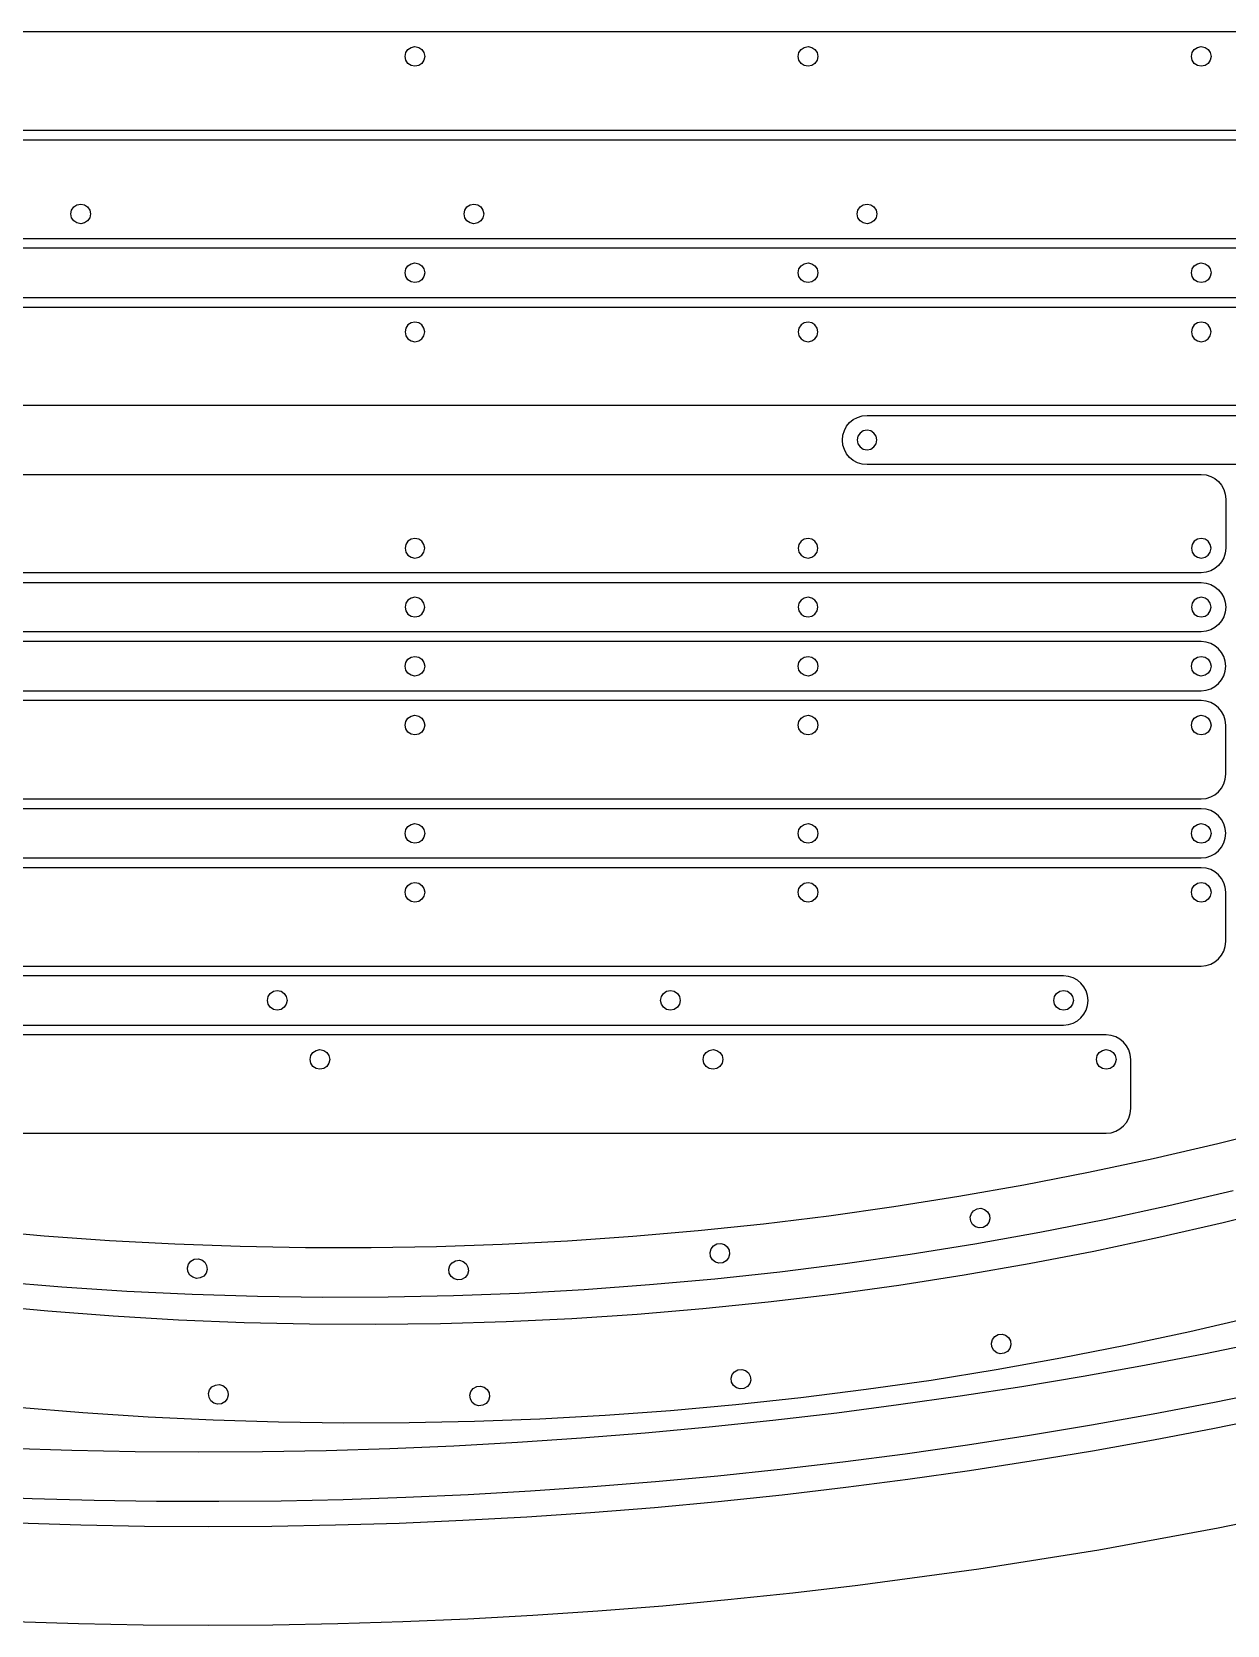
# Model space of a CAD drawing. Extents: x -146 to 800, y 150 to 800.
# Drawn here: x 101.1 to 344.3, y 167.9 to 492 of the extents above; entities that cross this region are included whole.
import ezdxf

# ---------------------------------------------------------------- set-up
doc = ezdxf.new("R2010")
doc.units = 0

msp = doc.modelspace()

# ---------------------------------------------------------------- linework, layer by layer
for p, q in [((579.056, 492.033), (-140.943, 492.033)), ((177.056, 487.033), (177.213266, 487.81125)), ((177.213266, 486.254328), (177.056, 487.033)), ((177.213266, 487.81125), (177.642125, 488.447)), ((177.642125, 485.618625), (177.213266, 486.254328)), ((177.642125, 488.447), (178.278172, 488.87575)), ((178.278172, 488.87575), (179.057, 489.033)), ((179.057, 489.033), (179.835109, 488.87575)), ((179.835109, 488.87575), (180.470625, 488.447)), ((180.470625, 488.447), (180.899328, 487.81125)), ((180.89975, 486.254328), (180.471, 485.618625)), ((180.899328, 487.81125), (181.057, 487.033)), ((181.057, 487.033), (180.89975, 486.254328)), ((257.056, 487.033), (257.21325, 487.81125)), ((257.21325, 486.254328), (257.056, 487.033)), ((257.21325, 487.81125), (257.642, 488.447)), ((257.642, 485.618625), (257.21325, 486.254328)), ((257.642, 488.447), (258.27775, 488.87575)), ((258.27775, 488.87575), (259.056, 489.033)), ((259.056, 489.033), (259.834672, 488.87575)), ((259.834672, 488.87575), (260.470375, 488.447)), ((260.470375, 488.447), (260.898891, 487.81125)), ((260.898891, 486.254328), (260.470375, 485.618625)), ((260.898891, 487.81125), (261.056, 487.033)), ((261.056, 487.033), (260.898891, 486.254328)), ((337.056, 487.033), (337.213266, 487.81125)), ((337.213266, 486.254328), (337.056, 487.033)), ((337.213266, 487.81125), (337.642125, 488.447)), ((337.642125, 485.618625), (337.213266, 486.254328)), ((337.642125, 488.447), (338.278172, 488.87575)), ((338.278172, 488.87575), (339.057, 489.033)), ((339.057, 489.033), (339.835094, 488.87575)), ((339.835094, 488.87575), (340.4705, 488.447)), ((340.4705, 488.447), (340.898906, 487.81125)), ((340.898906, 486.254328), (340.4705, 485.618625)), ((340.898906, 487.81125), (341.056, 487.033)), ((341.056, 487.033), (340.898906, 486.254328)), ((178.278172, 485.190109), (177.642125, 485.618625)), ((179.057, 485.033), (178.278172, 485.190109)), ((179.83525, 485.190109), (179.057, 485.033)), ((180.471, 485.618625), (179.83525, 485.190109)), ((258.27775, 485.190109), (257.642, 485.618625)), ((259.056, 485.033), (258.27775, 485.190109)), ((259.834672, 485.190109), (259.056, 485.033)), ((260.470375, 485.618625), (259.834672, 485.190109)), ((338.278172, 485.190109), (337.642125, 485.618625)), ((339.057, 485.033), (338.278172, 485.190109)), ((339.835094, 485.190109), (339.057, 485.033)), ((340.4705, 485.618625), (339.835094, 485.190109)), ((-140.943, 472.033), (579.056, 472.033)), ((591.055, 470), (-128.944, 470)), ((109.055, 455), (109.212109, 455.778672)), ((109.21225, 454.22175), (109.055, 455)), ((109.212109, 455.778672), (109.640625, 456.414375)), ((109.641, 453.586), (109.21225, 454.22175)), ((109.640625, 456.414375), (110.276328, 456.842891)), ((110.276328, 456.842891), (111.055, 457)), ((111.055, 457), (111.833813, 456.842891)), ((111.833813, 456.842891), (112.46975, 456.414375)), ((112.897891, 454.221328), (112.469375, 453.585625)), ((112.46975, 456.414375), (112.898313, 455.778672)), ((113.055, 455), (112.897891, 454.221328)), ((112.898313, 455.778672), (113.055, 455)), ((189.055, 455), (189.21225, 455.778672)), ((189.212672, 454.22175), (189.055, 455)), ((189.21225, 455.778672), (189.641, 456.414375)), ((189.641375, 453.586), (189.212672, 454.22175)), ((189.641, 456.414375), (190.27675, 456.842891)), ((190.27675, 456.842891), (191.055, 457)), ((191.055, 457), (191.833813, 456.842891)), ((191.833813, 456.842891), (192.46975, 456.414375)), ((192.897891, 454.221328), (192.469375, 453.585625)), ((192.46975, 456.414375), (192.898313, 455.778672)), ((193.055, 455), (192.897891, 454.221328)), ((192.898313, 455.778672), (193.055, 455)), ((269.055, 455), (269.212109, 455.778672)), ((269.21225, 454.22175), (269.055, 455)), ((269.212109, 455.778672), (269.640625, 456.414375)), ((269.641, 453.586), (269.21225, 454.22175)), ((269.640625, 456.414375), (270.276328, 456.842891)), ((270.276328, 456.842891), (271.055, 457)), ((271.055, 457), (271.833828, 456.842891)), ((271.833828, 456.842891), (272.469875, 456.414375)), ((272.469875, 456.414375), (272.898734, 455.778672)), ((272.898734, 454.221328), (272.469875, 453.585625)), ((272.898734, 455.778672), (273.056, 455)), ((273.056, 455), (272.898734, 454.221328)), ((110.27675, 453.15725), (109.641, 453.586)), ((111.055, 453), (110.27675, 453.15725)), ((111.833672, 453.157109), (111.055, 453)), ((112.469375, 453.585625), (111.833672, 453.157109)), ((190.276891, 453.15725), (189.641375, 453.586)), ((191.055, 453), (190.276891, 453.15725)), ((191.833672, 453.157109), (191.055, 453)), ((192.469375, 453.585625), (191.833672, 453.157109)), ((270.27675, 453.15725), (269.641, 453.586)), ((271.055, 453), (270.27675, 453.15725)), ((271.833828, 453.157109), (271.055, 453)), ((272.469875, 453.585625), (271.833828, 453.157109)), ((579.055, 448), (-135.944, 448)), ((-128.944, 450), (591.055, 450)), ((177.213109, 443.796672), (177.641625, 444.432375)), ((177.641625, 444.432375), (178.277328, 444.860891)), ((178.277328, 444.860891), (179.056, 445.018)), ((179.056, 445.018), (179.834672, 444.860891)), ((179.834672, 444.860891), (180.470375, 444.432375)), ((180.470375, 444.432375), (180.898891, 443.796672)), ((257.213109, 443.796672), (257.641625, 444.432375)), ((257.641625, 444.432375), (258.277328, 444.860891)), ((258.277328, 444.860891), (259.056, 445.018)), ((259.056, 445.018), (259.83425, 444.860891)), ((259.83425, 444.860891), (260.47, 444.432375)), ((260.47, 444.432375), (260.89875, 443.796672)), ((337.213094, 443.796672), (337.6415, 444.432375)), ((337.6415, 444.432375), (338.276906, 444.860891)), ((338.276906, 444.860891), (339.055, 445.018)), ((339.055, 445.018), (339.833828, 444.860891)), ((339.833828, 444.860891), (340.469875, 444.432375)), ((340.469875, 444.432375), (340.898734, 443.796672)), ((177.056, 443.018), (177.213109, 443.796672)), ((177.21325, 442.23975), (177.056, 443.018)), ((177.642, 441.604), (177.21325, 442.23975)), ((178.27775, 441.17525), (177.642, 441.604)), ((179.056, 441.018), (178.27775, 441.17525)), ((179.834672, 441.17525), (179.056, 441.018)), ((180.470375, 441.604), (179.834672, 441.17525)), ((180.898891, 442.23975), (180.470375, 441.604)), ((180.898891, 443.796672), (181.056, 443.018)), ((181.056, 443.018), (180.898891, 442.23975)), ((257.056, 443.018), (257.213109, 443.796672)), ((257.213109, 442.23975), (257.056, 443.018)), ((257.641625, 441.604), (257.213109, 442.23975)), ((258.277328, 441.17525), (257.641625, 441.604)), ((259.056, 441.018), (258.277328, 441.17525)), ((259.83425, 441.17525), (259.056, 441.018)), ((260.47, 441.604), (259.83425, 441.17525)), ((260.89875, 442.23975), (260.47, 441.604)), ((260.89875, 443.796672), (261.056, 443.018)), ((261.056, 443.018), (260.89875, 442.23975)), ((337.056, 443.018), (337.213094, 443.796672)), ((337.213094, 442.23975), (337.056, 443.018)), ((337.6415, 441.604), (337.213094, 442.23975)), ((338.276906, 441.17525), (337.6415, 441.604)), ((339.055, 441.018), (338.276906, 441.17525)), ((339.833828, 441.17525), (339.055, 441.018)), ((340.469875, 441.604), (339.833828, 441.17525)), ((340.898734, 442.23975), (340.469875, 441.604)), ((340.898734, 443.796672), (341.056, 443.018)), ((341.056, 443.018), (340.898734, 442.23975)), ((-140.944, 438), (579.055, 438)), ((-140.943, 435.998), (579.056, 435.998)), ((177.21425, 431.77625), (177.057, 430.998)), ((177.643, 432.412), (177.21425, 431.77625)), ((178.27875, 432.84075), (177.643, 432.412)), ((179.057, 432.998), (178.27875, 432.84075)), ((179.835672, 432.840891), (179.057, 432.998)), ((180.471375, 432.412375), (179.835672, 432.840891)), ((180.899891, 431.776672), (180.471375, 432.412375)), ((181.057, 430.998), (180.899891, 431.776672)), ((257.214109, 431.77625), (257.057, 430.998)), ((257.642625, 432.412), (257.214109, 431.77625)), ((258.278328, 432.84075), (257.642625, 432.412)), ((259.057, 432.998), (258.278328, 432.84075)), ((259.83525, 432.840891), (259.057, 432.998)), ((260.471, 432.412375), (259.83525, 432.840891)), ((260.89975, 431.776672), (260.471, 432.412375)), ((261.057, 430.998), (260.89975, 431.776672)), ((337.214094, 431.77625), (337.057, 430.998)), ((337.6425, 432.412), (337.214094, 431.77625)), ((338.277906, 432.84075), (337.6425, 432.412)), ((339.056, 432.998), (338.277906, 432.84075)), ((339.834828, 432.840891), (339.056, 432.998)), ((340.470875, 432.412375), (339.834828, 432.840891)), ((340.899734, 431.776672), (340.470875, 432.412375)), ((341.057, 430.998), (340.899734, 431.776672)), ((177.057, 430.998), (177.21425, 430.219328)), ((177.21425, 430.219328), (177.643, 429.583625)), ((177.643, 429.583625), (178.27875, 429.155109)), ((178.27875, 429.155109), (179.057, 428.998)), ((179.057, 428.998), (179.835672, 429.155109)), ((179.835672, 429.155109), (180.471375, 429.583625)), ((180.471375, 429.583625), (180.899891, 430.219328)), ((180.899891, 430.219328), (181.057, 430.998)), ((257.057, 430.998), (257.214109, 430.219328)), ((257.214109, 430.219328), (257.642625, 429.583625)), ((257.642625, 429.583625), (258.278328, 429.155109)), ((258.278328, 429.155109), (259.057, 428.998)), ((259.057, 428.998), (259.835672, 429.155109)), ((259.835672, 429.155109), (260.471375, 429.583625)), ((260.471375, 429.583625), (260.899891, 430.219328)), ((260.899891, 430.219328), (261.057, 430.998)), ((337.057, 430.998), (337.214094, 430.219328)), ((337.214094, 430.219328), (337.6425, 429.583625)), ((337.6425, 429.583625), (338.277906, 429.155109)), ((338.277906, 429.155109), (339.056, 428.998)), ((339.056, 428.998), (339.834828, 429.155109)), ((339.834828, 429.155109), (340.470875, 429.583625)), ((340.470875, 429.583625), (340.899734, 430.219328)), ((340.899734, 430.219328), (341.057, 430.998)), ((579.056, 415.998), (-140.943, 415.998)), ((266.448563, 410.947844), (266.908344, 411.797316)), ((266.908344, 411.797316), (267.51775, 412.53675)), ((267.51775, 412.53675), (268.257, 413.14634)), ((268.257, 413.14634), (269.106313, 413.606281)), ((269.106313, 413.606281), (270.045906, 413.89677)), ((270.045906, 413.89677), (271.056, 413.998)), ((271.056, 413.998), (586.056, 413.998)), ((266.057, 408.998), (266.158187, 410.008137)), ((266.158187, 407.987863), (266.057, 408.998)), ((266.158187, 410.008137), (266.448563, 410.947844)), ((269.214109, 409.794672), (269.057, 409.016)), ((269.057, 409.016), (269.21425, 408.237328)), ((269.642625, 410.430375), (269.214109, 409.794672)), ((270.278328, 410.858891), (269.642625, 410.430375)), ((271.057, 411.016), (270.278328, 410.858891)), ((271.835672, 410.858328), (271.057, 411.016)), ((272.471375, 410.429625), (271.835672, 410.858328)), ((272.899891, 409.794109), (272.471375, 410.429625)), ((272.899469, 408.23775), (273.057, 409.016)), ((273.057, 409.016), (272.899891, 409.794109)), ((266.448563, 407.048156), (266.158187, 407.987863)), ((266.908344, 406.198684), (266.448563, 407.048156)), ((267.51775, 405.45925), (266.908344, 406.198684)), ((268.257, 404.84966), (267.51775, 405.45925)), ((269.21425, 408.237328), (269.643, 407.601625)), ((269.643, 407.601625), (270.27875, 407.173109)), ((270.27875, 407.173109), (271.057, 407.016)), ((271.057, 407.016), (271.835531, 407.17325)), ((271.835531, 407.17325), (272.471, 407.602)), ((272.471, 407.602), (272.899469, 408.23775)), ((-140.944, 401.998), (339.055, 401.998)), ((269.106313, 404.389719), (268.257, 404.84966)), ((270.045906, 404.09923), (269.106313, 404.389719)), ((271.056, 403.998), (270.045906, 404.09923)), ((591.056, 403.998), (271.056, 403.998)), ((339.055, 401.998), (340.06518, 401.89677)), ((340.06518, 401.89677), (341.005, 401.606281)), ((341.005, 401.606281), (341.854633, 401.14634)), ((341.854633, 401.14634), (342.59425, 400.53675)), ((342.59425, 400.53675), (343.204023, 399.797316)), ((343.204023, 399.797316), (343.664125, 398.947844)), ((343.664125, 398.947844), (343.954727, 398.008137)), ((343.954727, 398.008137), (344.056, 396.998)), ((344.056, 396.998), (344.056, 386.998)), ((179.056, 388.997), (178.277172, 388.839906)), ((179.834094, 388.839906), (179.056, 388.997)), ((259.056, 388.997), (258.277172, 388.839906)), ((259.834094, 388.839906), (259.056, 388.997)), ((339.055, 388.997), (338.27675, 388.839906)), ((339.833672, 388.839906), (339.055, 388.997)), ((177.212266, 387.776094), (177.055, 386.998)), ((177.055, 386.998), (177.212266, 386.219328)), ((177.641125, 388.4115), (177.212266, 387.776094)), ((177.212266, 386.219328), (177.641125, 385.583625)), ((178.277172, 388.839906), (177.641125, 388.4115)), ((180.4695, 388.4115), (179.834094, 388.839906)), ((180.897906, 387.776094), (180.4695, 388.4115)), ((180.4695, 385.583625), (180.897906, 386.219328)), ((181.055, 386.998), (180.897906, 387.776094)), ((180.897906, 386.219328), (181.055, 386.998)), ((257.212266, 387.776094), (257.055, 386.998)), ((257.055, 386.998), (257.212266, 386.219328)), ((257.641125, 388.4115), (257.212266, 387.776094)), ((257.212266, 386.219328), (257.641125, 385.583625)), ((258.277172, 388.839906), (257.641125, 388.4115)), ((260.4695, 388.4115), (259.834094, 388.839906)), ((260.897906, 387.776094), (260.4695, 388.4115)), ((260.4695, 385.583625), (260.897906, 386.219328)), ((261.055, 386.998), (260.897906, 387.776094)), ((260.897906, 386.219328), (261.055, 386.998)), ((337.21225, 387.776094), (337.055, 386.998)), ((337.055, 386.998), (337.21225, 386.219328)), ((337.641, 388.4115), (337.21225, 387.776094)), ((337.21225, 386.219328), (337.641, 385.583625)), ((338.27675, 388.839906), (337.641, 388.4115)), ((340.469375, 388.4115), (339.833672, 388.839906)), ((340.897891, 387.776094), (340.469375, 388.4115)), ((340.469375, 385.583625), (340.897891, 386.219328)), ((341.055, 386.998), (340.897891, 387.776094)), ((340.897891, 386.219328), (341.055, 386.998)), ((343.954727, 385.98782), (343.664125, 385.048)), ((344.056, 386.998), (343.954727, 385.98782)), ((177.641125, 385.583625), (178.277172, 385.155109)), ((178.277172, 385.155109), (179.056, 384.998)), ((179.056, 384.998), (179.834094, 385.155109)), ((179.834094, 385.155109), (180.4695, 385.583625)), ((257.641125, 385.583625), (258.277172, 385.155109)), ((258.277172, 385.155109), (259.056, 384.998)), ((259.056, 384.998), (259.834094, 385.155109)), ((259.834094, 385.155109), (260.4695, 385.583625)), ((337.641, 385.583625), (338.27675, 385.155109)), ((338.27675, 385.155109), (339.055, 384.998)), ((339.055, 384.998), (339.833672, 385.155109)), ((339.833672, 385.155109), (340.469375, 385.583625)), ((341.854633, 382.848977), (341.005, 382.388875)), ((342.59425, 383.45875), (341.854633, 382.848977)), ((343.204023, 384.198367), (342.59425, 383.45875)), ((343.664125, 385.048), (343.204023, 384.198367)), ((339.055, 381.997), (-140.944, 381.997)), ((-140.944, 379.997), (339.055, 379.997)), ((340.06518, 382.098273), (339.055, 381.997)), ((339.055, 379.997), (340.06518, 379.89577)), ((341.005, 382.388875), (340.06518, 382.098273)), ((340.06518, 379.89577), (341.005, 379.605281)), ((341.005, 379.605281), (341.854633, 379.14534)), ((177.641125, 376.429375), (177.212266, 375.793672)), ((178.277172, 376.857891), (177.641125, 376.429375)), ((179.056, 377.015), (178.277172, 376.857891)), ((179.834094, 376.857891), (179.056, 377.015)), ((180.4695, 376.429375), (179.834094, 376.857891)), ((180.897906, 375.793672), (180.4695, 376.429375)), ((257.641125, 376.429375), (257.212266, 375.793672)), ((258.277172, 376.857891), (257.641125, 376.429375)), ((259.056, 377.015), (258.277172, 376.857891)), ((259.834094, 376.857891), (259.056, 377.015)), ((260.4695, 376.429375), (259.834094, 376.857891)), ((260.897906, 375.793672), (260.4695, 376.429375)), ((337.641, 376.429375), (337.21225, 375.793672)), ((338.27675, 376.857891), (337.641, 376.429375)), ((339.055, 377.015), (338.27675, 376.857891)), ((339.833672, 376.857891), (339.055, 377.015)), ((340.469375, 376.429375), (339.833672, 376.857891)), ((340.897891, 375.793672), (340.469375, 376.429375)), ((341.854633, 379.14534), (342.59425, 378.53575)), ((342.59425, 378.53575), (343.204023, 377.796316)), ((343.204023, 377.796316), (343.664125, 376.946844)), ((343.664125, 376.946844), (343.954727, 376.007137)), ((343.954727, 376.007137), (344.056, 374.997)), ((177.212266, 375.793672), (177.055, 375.015)), ((177.055, 375.015), (177.212266, 374.23675)), ((177.212266, 374.23675), (177.641125, 373.601)), ((177.641125, 373.601), (178.277172, 373.17225)), ((178.277172, 373.17225), (179.056, 373.015)), ((179.056, 373.015), (179.834094, 373.17225)), ((179.834094, 373.17225), (180.4695, 373.601)), ((180.4695, 373.601), (180.897906, 374.23675)), ((181.055, 375.015), (180.897906, 375.793672)), ((180.897906, 374.23675), (181.055, 375.015)), ((257.212266, 375.793672), (257.055, 375.015)), ((257.055, 375.015), (257.212266, 374.23675)), ((257.212266, 374.23675), (257.641125, 373.601)), ((257.641125, 373.601), (258.277172, 373.17225)), ((258.277172, 373.17225), (259.056, 373.015)), ((259.056, 373.015), (259.834094, 373.17225)), ((259.834094, 373.17225), (260.4695, 373.601)), ((260.4695, 373.601), (260.897906, 374.23675)), ((261.055, 375.015), (260.897906, 375.793672)), ((260.897906, 374.23675), (261.055, 375.015)), ((337.21225, 375.793672), (337.055, 375.015)), ((337.055, 375.015), (337.21225, 374.23675)), ((337.21225, 374.23675), (337.641, 373.601)), ((337.641, 373.601), (338.27675, 373.17225)), ((338.27675, 373.17225), (339.055, 373.015)), ((339.055, 373.015), (339.833672, 373.17225)), ((339.833672, 373.17225), (340.469375, 373.601)), ((340.469375, 373.601), (340.897891, 374.23675)), ((341.055, 375.015), (340.897891, 375.793672)), ((340.897891, 374.23675), (341.055, 375.015)), ((343.664125, 373.047312), (343.204023, 372.198)), ((343.954727, 373.986906), (343.664125, 373.047312)), ((344.056, 374.997), (343.954727, 373.986906)), ((339.055, 369.998), (-140.944, 369.998)), ((340.06518, 370.099188), (339.055, 369.998)), ((341.005, 370.389563), (340.06518, 370.099188)), ((341.854633, 370.849344), (341.005, 370.389563)), ((342.59425, 371.45875), (341.854633, 370.849344)), ((343.204023, 372.198), (342.59425, 371.45875)), ((339.055, 367.998), (-140.944, 367.998)), ((340.06518, 367.89677), (339.055, 367.998)), ((341.005, 367.606281), (340.06518, 367.89677)), ((341.854633, 367.14634), (341.005, 367.606281)), ((342.59425, 366.53675), (341.854633, 367.14634)), ((343.204023, 365.797316), (342.59425, 366.53675)), ((177.055, 362.98), (177.212266, 363.75825)), ((177.212266, 363.75825), (177.641125, 364.394)), ((177.641125, 364.394), (178.277172, 364.82275)), ((178.277172, 364.82275), (179.056, 364.98)), ((179.056, 364.98), (179.834094, 364.82275)), ((179.834094, 364.82275), (180.4695, 364.394)), ((180.4695, 364.394), (180.897906, 363.75825)), ((180.897906, 363.75825), (181.055, 362.98)), ((257.055, 362.98), (257.212266, 363.75825)), ((257.212266, 363.75825), (257.641125, 364.394)), ((257.641125, 364.394), (258.277172, 364.82275)), ((258.277172, 364.82275), (259.056, 364.98)), ((259.056, 364.98), (259.834094, 364.82275)), ((259.834094, 364.82275), (260.4695, 364.394)), ((260.4695, 364.394), (260.897906, 363.75825)), ((260.897906, 363.75825), (261.055, 362.98)), ((337.055, 362.98), (337.21225, 363.75825)), ((337.21225, 363.75825), (337.641, 364.394)), ((337.641, 364.394), (338.27675, 364.82275)), ((338.27675, 364.82275), (339.055, 364.98)), ((339.055, 364.98), (339.833672, 364.82275)), ((339.833672, 364.82275), (340.469375, 364.394)), ((340.469375, 364.394), (340.897891, 363.75825)), ((340.897891, 363.75825), (341.055, 362.98)), ((343.664125, 364.947844), (343.204023, 365.797316)), ((343.954727, 364.008137), (343.664125, 364.947844)), ((344.056, 362.998), (343.954727, 364.008137)), ((177.212266, 362.201328), (177.055, 362.98)), ((177.641125, 361.565625), (177.212266, 362.201328)), ((178.277172, 361.137109), (177.641125, 361.565625)), ((179.056, 360.98), (178.277172, 361.137109)), ((179.834094, 361.137109), (179.056, 360.98)), ((180.4695, 361.565625), (179.834094, 361.137109)), ((180.897906, 362.201328), (180.4695, 361.565625)), ((181.055, 362.98), (180.897906, 362.201328)), ((257.212266, 362.201328), (257.055, 362.98)), ((257.641125, 361.565625), (257.212266, 362.201328)), ((258.277172, 361.137109), (257.641125, 361.565625)), ((259.056, 360.98), (258.277172, 361.137109)), ((259.834094, 361.137109), (259.056, 360.98)), ((260.4695, 361.565625), (259.834094, 361.137109)), ((260.897906, 362.201328), (260.4695, 361.565625)), ((261.055, 362.98), (260.897906, 362.201328)), ((337.21225, 362.201328), (337.055, 362.98)), ((337.641, 361.565625), (337.21225, 362.201328)), ((338.27675, 361.137109), (337.641, 361.565625)), ((339.055, 360.98), (338.27675, 361.137109)), ((339.833672, 361.137109), (339.055, 360.98)), ((340.469375, 361.565625), (339.833672, 361.137109)), ((340.897891, 362.201328), (340.469375, 361.565625)), ((341.055, 362.98), (340.897891, 362.201328)), ((342.59425, 359.45925), (343.204023, 360.198684)), ((343.204023, 360.198684), (343.664125, 361.048156)), ((343.664125, 361.048156), (343.954727, 361.987863)), ((343.954727, 361.987863), (344.056, 362.998)), ((-140.944, 357.998), (339.055, 357.998)), ((339.055, 357.998), (340.06518, 358.09923)), ((340.06518, 358.09923), (341.005, 358.389719)), ((341.005, 358.389719), (341.854633, 358.84966)), ((341.854633, 358.84966), (342.59425, 359.45925)), ((339.055, 355.998), (-140.944, 355.998)), ((340.06518, 355.896727), (339.055, 355.998)), ((341.005, 355.606125), (340.06518, 355.896727)), ((341.854633, 355.146023), (341.005, 355.606125)), ((342.59425, 354.53625), (341.854633, 355.146023)), ((343.204023, 353.796633), (342.59425, 354.53625)), ((343.664125, 352.947), (343.204023, 353.796633)), ((177.055, 350.997), (177.212266, 351.775672)), ((177.212266, 350.218906), (177.055, 350.997)), ((177.212266, 351.775672), (177.641125, 352.411375)), ((177.641125, 349.5835), (177.212266, 350.218906)), ((177.641125, 352.411375), (178.277172, 352.839891)), ((178.277172, 352.839891), (179.056, 352.997)), ((179.056, 352.997), (179.834094, 352.839891)), ((179.834094, 352.839891), (180.4695, 352.411375)), ((180.4695, 352.411375), (180.897906, 351.775672)), ((180.897906, 350.218906), (180.4695, 349.5835)), ((180.897906, 351.775672), (181.055, 350.997)), ((181.055, 350.997), (180.897906, 350.218906)), ((257.055, 350.997), (257.212266, 351.775672)), ((257.212266, 350.218906), (257.055, 350.997)), ((257.212266, 351.775672), (257.641125, 352.411375)), ((257.641125, 349.5835), (257.212266, 350.218906)), ((257.641125, 352.411375), (258.277172, 352.839891)), ((258.277172, 352.839891), (259.056, 352.997)), ((259.056, 352.997), (259.834094, 352.839891)), ((259.834094, 352.839891), (260.4695, 352.411375)), ((260.4695, 352.411375), (260.897906, 351.775672)), ((260.897906, 350.218906), (260.4695, 349.5835)), ((260.897906, 351.775672), (261.055, 350.997)), ((261.055, 350.997), (260.897906, 350.218906)), ((337.055, 350.997), (337.21225, 351.775672)), ((337.21225, 350.218906), (337.055, 350.997)), ((337.21225, 351.775672), (337.641, 352.411375)), ((337.641, 349.5835), (337.21225, 350.218906)), ((337.641, 352.411375), (338.27675, 352.839891)), ((338.27675, 352.839891), (339.055, 352.997)), ((339.055, 352.997), (339.833672, 352.839891)), ((339.833672, 352.839891), (340.469375, 352.411375)), ((340.469375, 352.411375), (340.897891, 351.775672)), ((340.897891, 350.218906), (340.469375, 349.5835)), ((340.897891, 351.775672), (341.055, 350.997)), ((341.055, 350.997), (340.897891, 350.218906)), ((343.954727, 352.00718), (343.664125, 352.947)), ((344.056, 350.997), (343.954727, 352.00718)), ((344.056, 340.997), (344.056, 350.997)), ((178.277172, 349.155094), (177.641125, 349.5835)), ((179.056, 348.998), (178.277172, 349.155094)), ((179.834094, 349.155094), (179.056, 348.998)), ((180.4695, 349.5835), (179.834094, 349.155094)), ((258.277172, 349.155094), (257.641125, 349.5835)), ((259.056, 348.998), (258.277172, 349.155094)), ((259.834094, 349.155094), (259.056, 348.998)), ((260.4695, 349.5835), (259.834094, 349.155094)), ((338.27675, 349.155094), (337.641, 349.5835)), ((339.055, 348.998), (338.27675, 349.155094)), ((339.833672, 349.155094), (339.055, 348.998)), ((340.469375, 349.5835), (339.833672, 349.155094)), ((343.954727, 339.986863), (344.056, 340.997)), ((341.854633, 336.84866), (342.59425, 337.45825)), ((342.59425, 337.45825), (343.204023, 338.197684)), ((343.204023, 338.197684), (343.664125, 339.047156)), ((343.664125, 339.047156), (343.954727, 339.986863)), ((-140.944, 335.997), (339.055, 335.997)), ((339.056, 333.997), (-140.944, 333.997)), ((339.055, 335.997), (340.06518, 336.09823)), ((340.06585, 333.895812), (339.056, 333.997)), ((340.06518, 336.09823), (341.005, 336.388719)), ((341.005422, 333.605437), (340.06585, 333.895812)), ((341.005, 336.388719), (341.854633, 336.84866)), ((177.641125, 330.393875), (178.277172, 330.822328)), ((178.277172, 330.822328), (179.056, 330.979)), ((179.056, 330.979), (179.834109, 330.821906)), ((179.834109, 330.821906), (180.469625, 330.3935)), ((257.641625, 330.393875), (258.277328, 330.822328)), ((258.277328, 330.822328), (259.056, 330.979)), ((259.056, 330.979), (259.834094, 330.821906)), ((259.834094, 330.821906), (260.4695, 330.3935)), ((337.641125, 330.393875), (338.277172, 330.822328)), ((338.277172, 330.822328), (339.056, 330.979)), ((339.056, 330.979), (339.834094, 330.821906)), ((339.834094, 330.821906), (340.4695, 330.3935)), ((341.854877, 333.145656), (341.005422, 333.605437)), ((342.594375, 332.53625), (341.854877, 333.145656)), ((343.204076, 331.797), (342.594375, 332.53625)), ((343.664141, 330.947687), (343.204076, 331.797)), ((343.954729, 330.008094), (343.664141, 330.947687)), ((177.055, 328.98), (177.212266, 329.758234)), ((177.212266, 328.201328), (177.055, 328.98)), ((177.212266, 329.758234), (177.641125, 330.393875)), ((177.641125, 327.565625), (177.212266, 328.201328)), ((178.277172, 327.137109), (177.641125, 327.565625)), ((180.47, 327.565625), (179.83425, 327.137109)), ((180.469625, 330.3935), (180.898328, 329.758094)), ((180.89875, 328.201328), (180.47, 327.565625)), ((180.898328, 329.758094), (181.056, 328.98)), ((181.056, 328.98), (180.89875, 328.201328)), ((257.056, 328.98), (257.213109, 329.758234)), ((257.212688, 328.201328), (257.056, 328.98)), ((257.64125, 327.565625), (257.212688, 328.201328)), ((257.213109, 329.758234), (257.641625, 330.393875)), ((258.277188, 327.137109), (257.64125, 327.565625)), ((260.469875, 327.565625), (259.834516, 327.137109)), ((260.4695, 330.3935), (260.897906, 329.758094)), ((260.898047, 328.201328), (260.469875, 327.565625)), ((260.897906, 329.758094), (261.055, 328.98)), ((261.055, 328.98), (260.898047, 328.201328)), ((337.055, 328.98), (337.212266, 329.758234)), ((337.212266, 328.201328), (337.055, 328.98)), ((337.212266, 329.758234), (337.641125, 330.393875)), ((337.641125, 327.565625), (337.212266, 328.201328)), ((338.277172, 327.137109), (337.641125, 327.565625)), ((340.4695, 327.565625), (339.834094, 327.137109)), ((340.4695, 330.3935), (340.897906, 329.758094)), ((340.897906, 328.201328), (340.4695, 327.565625)), ((340.897906, 329.758094), (341.055, 328.98)), ((341.055, 328.98), (340.897906, 328.201328)), ((343.664141, 327.048), (343.954729, 327.98782)), ((344.056, 328.998), (343.954729, 330.008094)), ((343.954729, 327.98782), (344.056, 328.998)), ((179.056, 326.98), (178.277172, 327.137109)), ((179.83425, 327.137109), (179.056, 326.98)), ((259.056, 326.98), (258.277188, 327.137109)), ((259.834516, 327.137109), (259.056, 326.98)), ((339.056, 326.98), (338.277172, 327.137109)), ((339.834094, 327.137109), (339.056, 326.98)), ((340.06585, 324.098273), (341.005422, 324.388875)), ((341.005422, 324.388875), (341.854877, 324.848977)), ((341.854877, 324.848977), (342.594375, 325.45875)), ((342.594375, 325.45875), (343.204076, 326.198367)), ((343.204076, 326.198367), (343.664141, 327.048)), ((-140.944, 323.997), (339.056, 323.997)), ((339.056, 321.997), (-140.944, 321.997)), ((339.056, 323.997), (340.06585, 324.098273)), ((340.06585, 321.89577), (339.056, 321.997)), ((341.005422, 321.605281), (340.06585, 321.89577)), ((341.854877, 321.14534), (341.005422, 321.605281)), ((342.594375, 320.53575), (341.854877, 321.14534)), ((177.055, 316.997), (177.212266, 317.775672)), ((177.212266, 317.775672), (177.641125, 318.411375)), ((177.641125, 318.411375), (178.277172, 318.839891)), ((178.277172, 318.839891), (179.056, 318.997)), ((179.056, 318.997), (179.834109, 318.839891)), ((179.834109, 318.839891), (180.469625, 318.411375)), ((180.469625, 318.411375), (180.898328, 317.775672)), ((180.898328, 317.775672), (181.056, 316.997)), ((257.056, 316.997), (257.213109, 317.775672)), ((257.213109, 317.775672), (257.641625, 318.411375)), ((257.641625, 318.411375), (258.277328, 318.839891)), ((258.277328, 318.839891), (259.056, 318.997)), ((259.056, 318.997), (259.834094, 318.839891)), ((259.834094, 318.839891), (260.4695, 318.411375)), ((260.4695, 318.411375), (260.897906, 317.775672)), ((260.897906, 317.775672), (261.055, 316.997)), ((337.055, 316.997), (337.212266, 317.775672)), ((337.212266, 317.775672), (337.641125, 318.411375)), ((337.641125, 318.411375), (338.277172, 318.839891)), ((338.277172, 318.839891), (339.056, 318.997)), ((339.056, 318.997), (339.834094, 318.839891)), ((339.834094, 318.839891), (340.4695, 318.411375)), ((340.4695, 318.411375), (340.897906, 317.775672)), ((340.897906, 317.775672), (341.055, 316.997)), ((343.204076, 319.796316), (342.594375, 320.53575)), ((343.664141, 318.946844), (343.204076, 319.796316)), ((343.954729, 318.007137), (343.664141, 318.946844)), ((344.056, 316.997), (343.954729, 318.007137)), ((177.212266, 316.218328), (177.055, 316.997)), ((177.641125, 315.582625), (177.212266, 316.218328)), ((178.277172, 315.154109), (177.641125, 315.582625)), ((179.056, 314.997), (178.277172, 315.154109)), ((179.83425, 315.15425), (179.056, 314.997)), ((180.47, 315.583), (179.83425, 315.15425)), ((180.89875, 316.21875), (180.47, 315.583)), ((181.056, 316.997), (180.89875, 316.21875)), ((257.212688, 316.218328), (257.056, 316.997)), ((257.64125, 315.582625), (257.212688, 316.218328)), ((258.277188, 315.154109), (257.64125, 315.582625)), ((259.056, 314.997), (258.277188, 315.154109)), ((259.834516, 315.15425), (259.056, 314.997)), ((260.469875, 315.583), (259.834516, 315.15425)), ((260.898047, 316.21875), (260.469875, 315.583)), ((261.055, 316.997), (260.898047, 316.21875)), ((337.212266, 316.218328), (337.055, 316.997)), ((337.641125, 315.582625), (337.212266, 316.218328)), ((338.277172, 315.154109), (337.641125, 315.582625)), ((339.056, 314.997), (338.277172, 315.154109)), ((339.834094, 315.15425), (339.056, 314.997)), ((340.4695, 315.583), (339.834094, 315.15425)), ((340.897906, 316.21875), (340.4695, 315.583)), ((341.055, 316.997), (340.897906, 316.21875)), ((344.056, 306.997), (344.056, 316.997)), ((343.204076, 304.197684), (343.664141, 305.047156)), ((343.664141, 305.047156), (343.954729, 305.986863)), ((343.954729, 305.986863), (344.056, 306.997)), ((-140.944, 301.997), (339.056, 301.997)), ((339.056, 301.997), (340.06585, 302.09823)), ((340.06585, 302.09823), (341.005422, 302.388719)), ((341.005422, 302.388719), (341.854877, 302.84866)), ((341.854877, 302.84866), (342.594375, 303.45825)), ((342.594375, 303.45825), (343.204076, 304.197684)), ((311.055, 299.997), (-8.94465, 299.997)), ((312.065137, 299.89577), (311.055, 299.997)), ((313.004844, 299.605281), (312.065137, 299.89577)), ((313.854316, 299.14534), (313.004844, 299.605281)), ((314.59375, 298.53575), (313.854316, 299.14534)), ((315.20334, 297.796316), (314.59375, 298.53575)), ((149.056, 295.015), (149.212953, 295.793109)), ((149.213094, 294.236328), (149.056, 295.015)), ((149.212953, 295.793109), (149.641125, 296.428625)), ((149.641125, 296.428625), (150.276484, 296.857328)), ((150.276484, 296.857328), (151.055, 297.015)), ((151.055, 297.015), (151.833813, 296.85775)), ((151.833813, 296.85775), (152.46975, 296.429)), ((152.46975, 296.429), (152.898313, 295.79325)), ((153.055, 295.015), (152.89775, 294.236328)), ((152.898313, 295.79325), (153.055, 295.015)), ((229.055, 295.015), (229.212109, 295.793109)), ((229.21225, 294.236328), (229.055, 295.015)), ((229.212109, 295.793109), (229.640625, 296.428625)), ((229.640625, 296.428625), (230.276328, 296.857328)), ((230.276328, 296.857328), (231.055, 297.015)), ((231.055, 297.015), (231.833828, 296.85775)), ((231.833828, 296.85775), (232.469875, 296.429)), ((232.469875, 296.429), (232.898734, 295.79325)), ((232.898734, 295.79325), (233.056, 295.015)), ((233.056, 295.015), (232.898734, 294.236328)), ((309.056, 295.015), (309.212953, 295.793109)), ((309.213094, 294.236328), (309.056, 295.015)), ((309.212953, 295.793109), (309.641125, 296.428625)), ((309.641125, 296.428625), (310.276484, 296.857328)), ((310.276484, 296.857328), (311.055, 297.015)), ((311.055, 297.015), (311.833672, 296.85775)), ((311.833672, 296.85775), (312.469375, 296.429)), ((312.469375, 296.429), (312.897891, 295.79325)), ((313.055, 295.015), (312.89775, 294.236328)), ((312.897891, 295.79325), (313.055, 295.015)), ((315.663281, 296.946844), (315.20334, 297.796316)), ((315.95377, 296.007137), (315.663281, 296.946844)), ((316.055, 294.997), (315.95377, 296.007137)), ((315.95377, 293.986863), (316.055, 294.997)), ((149.6415, 293.600625), (149.213094, 294.236328)), ((150.276906, 293.172109), (149.6415, 293.600625)), ((151.055, 293.015), (150.276906, 293.172109)), ((151.83325, 293.172109), (151.055, 293.015)), ((152.469, 293.600625), (151.83325, 293.172109)), ((152.89775, 294.236328), (152.469, 293.600625)), ((229.641, 293.600625), (229.21225, 294.236328)), ((230.27675, 293.172109), (229.641, 293.600625)), ((231.055, 293.015), (230.27675, 293.172109)), ((231.833828, 293.172109), (231.055, 293.015)), ((232.469875, 293.600625), (231.833828, 293.172109)), ((232.898734, 294.236328), (232.469875, 293.600625)), ((309.6415, 293.600625), (309.213094, 294.236328)), ((310.276906, 293.172109), (309.6415, 293.600625)), ((311.055, 293.015), (310.276906, 293.172109)), ((311.83325, 293.172109), (311.055, 293.015)), ((312.469, 293.600625), (311.83325, 293.172109)), ((312.89775, 294.236328), (312.469, 293.600625)), ((314.59375, 291.45825), (315.20334, 292.197684)), ((315.20334, 292.197684), (315.663281, 293.047156)), ((315.663281, 293.047156), (315.95377, 293.986863)), ((-8.94465, 289.997), (311.055, 289.997)), ((311.055, 289.997), (312.065137, 290.09823)), ((312.065137, 290.09823), (313.004844, 290.388719)), ((313.004844, 290.388719), (313.854316, 290.84866)), ((313.854316, 290.84866), (314.59375, 291.45825)), ((319.727, 287.997), (-0.273029, 287.997)), ((320.737137, 287.89577), (319.727, 287.997)), ((321.676844, 287.605281), (320.737137, 287.89577)), ((322.526316, 287.14534), (321.676844, 287.605281)), ((323.26575, 286.53575), (322.526316, 287.14534)), ((323.87534, 285.796316), (323.26575, 286.53575)), ((324.335281, 284.946844), (323.87534, 285.796316)), ((157.727, 282.997), (157.88425, 283.77525)), ((157.88425, 282.218328), (157.727, 282.997)), ((157.88425, 283.77525), (158.313, 284.411)), ((158.313, 281.582625), (157.88425, 282.218328)), ((158.313, 284.411), (158.94875, 284.83975)), ((158.94875, 284.83975), (159.727, 284.997)), ((159.727, 284.997), (160.505672, 284.83975)), ((160.505672, 284.83975), (161.141375, 284.411)), ((161.141375, 284.411), (161.569891, 283.77525)), ((161.569891, 282.218328), (161.141375, 281.582625)), ((161.569891, 283.77525), (161.727, 282.997)), ((161.727, 282.997), (161.569891, 282.218328)), ((237.727, 282.997), (237.884109, 283.77525)), ((237.884109, 282.218328), (237.727, 282.997)), ((237.884109, 283.77525), (238.312625, 284.411)), ((238.312625, 281.582625), (237.884109, 282.218328)), ((238.312625, 284.411), (238.948328, 284.83975)), ((238.948328, 284.83975), (239.727, 284.997)), ((239.727, 284.997), (240.50525, 284.83975)), ((240.50525, 284.83975), (241.141, 284.411)), ((241.141, 284.411), (241.56975, 283.77525)), ((241.569891, 282.218328), (241.141375, 281.582625)), ((241.56975, 283.77525), (241.727, 282.997)), ((241.727, 282.997), (241.569891, 282.218328)), ((317.727, 282.997), (317.884109, 283.77525)), ((317.884109, 282.218328), (317.727, 282.997)), ((317.884109, 283.77525), (318.312625, 284.411)), ((318.312625, 281.582625), (317.884109, 282.218328)), ((318.312625, 284.411), (318.948328, 284.83975)), ((318.948328, 284.83975), (319.727, 284.997)), ((319.727, 284.997), (320.50525, 284.83975)), ((320.50525, 284.83975), (321.141, 284.411)), ((321.141, 284.411), (321.56975, 283.77525)), ((321.569891, 282.218328), (321.141375, 281.582625)), ((321.56975, 283.77525), (321.727, 282.997)), ((321.727, 282.997), (321.569891, 282.218328)), ((324.62577, 284.007137), (324.335281, 284.946844)), ((324.727, 282.997), (324.62577, 284.007137)), ((324.727, 272.997), (324.727, 282.997)), ((158.94875, 281.154109), (158.313, 281.582625)), ((159.727, 280.997), (158.94875, 281.154109)), ((160.505672, 281.154109), (159.727, 280.997)), ((161.141375, 281.582625), (160.505672, 281.154109)), ((238.948328, 281.154109), (238.312625, 281.582625)), ((239.727, 280.997), (238.948328, 281.154109)), ((240.505672, 281.154109), (239.727, 280.997)), ((241.141375, 281.582625), (240.505672, 281.154109)), ((318.948328, 281.154109), (318.312625, 281.582625)), ((319.727, 280.997), (318.948328, 281.154109)), ((320.505672, 281.154109), (319.727, 280.997)), ((321.141375, 281.582625), (320.505672, 281.154109)), ((324.62577, 271.986863), (324.727, 272.997)), ((322.526316, 268.84866), (323.26575, 269.45825)), ((323.26575, 269.45825), (323.87534, 270.197684)), ((323.87534, 270.197684), (324.335281, 271.047156)), ((324.335281, 271.047156), (324.62577, 271.986863)), ((355.487641, 269.125676), (342.410598, 265.846252)), ((-0.273029, 267.997), (319.727, 267.997)), ((319.727, 267.997), (320.737137, 268.09823)), ((320.737137, 268.09823), (321.676844, 268.388719)), ((321.676844, 268.388719), (322.526316, 268.84866)), ((342.410598, 265.846252), (329.296267, 262.803723)), ((329.296267, 262.803723), (316.147753, 259.997821)), ((316.147753, 259.997821), (302.968161, 257.428279)), ((302.968161, 257.428279), (289.760594, 255.094828)), ((332.477878, 253.265379), (345.567739, 256.31984)), ((276.528157, 252.997201), (263.273954, 251.13513)), ((289.760594, 255.094828), (276.528157, 252.997201)), ((319.354123, 250.443557), (332.477878, 253.265379)), ((356.643971, 253.047298), (343.542508, 249.775287)), ((263.273954, 251.13513), (250.001089, 249.508347)), ((292.07075, 250.891984), (292.28375, 251.628375)), ((292.16, 250.103), (292.07075, 250.891984)), ((292.547922, 249.409797), (292.16, 250.103)), ((292.28375, 251.628375), (292.757375, 252.231078)), ((292.757375, 252.231078), (293.45, 252.619)), ((293.45, 252.619), (294.239578, 252.70825)), ((294.239578, 252.70825), (294.976375, 252.49525)), ((294.976375, 252.49525), (295.579484, 252.021625)), ((295.84325, 249.80275), (295.369219, 249.199938)), ((295.579484, 252.021625), (295.968, 251.329)), ((296.056656, 250.539438), (295.84325, 249.80275)), ((295.968, 251.329), (296.056656, 250.539438)), ((306.199485, 247.854128), (319.354123, 250.443557)), ((343.542508, 249.775287), (330.403325, 246.744099)), ((103.655781, 247.066124), (90.401121, 248.241901)), ((116.929032, 246.12242), (103.655781, 247.066124)), ((223.411794, 246.959573), (210.101572, 246.037047)), ((236.712668, 248.116584), (223.411794, 246.959573)), ((250.001089, 249.508347), (236.712668, 248.116584)), ((293.150625, 248.935875), (292.547922, 249.409797)), ((293.016978, 245.496844), (306.199485, 247.854128)), ((293.887016, 248.722766), (293.150625, 248.935875)), ((294.676, 248.812), (293.887016, 248.722766)), ((295.369219, 249.199938), (294.676, 248.812)), ((330.403325, 246.744099), (317.229626, 243.953459)), ((130.21777, 245.411057), (116.929032, 246.12242)), ((143.51889, 244.932303), (130.21777, 245.411057)), ((156.829288, 244.686426), (143.51889, 244.932303)), ((170.145859, 244.673694), (156.829288, 244.686426)), ((183.4655, 244.894375), (170.145859, 244.673694)), ((196.785106, 245.348737), (183.4655, 244.894375)), ((210.101572, 246.037047), (196.785106, 245.348737)), ((239.120906, 243.730422), (239.33425, 244.466875)), ((239.21, 242.941), (239.120906, 243.730422)), ((239.33425, 244.466875), (239.808219, 245.069641)), ((239.808219, 245.069641), (240.501, 245.458)), ((240.501, 245.458), (241.290422, 245.546672)), ((241.290422, 245.546672), (242.026875, 245.333375)), ((242.026875, 245.333375), (242.629641, 244.859641)), ((242.629641, 244.859641), (243.018, 244.167)), ((243.106813, 243.377437), (242.89375, 242.64075)), ((243.018, 244.167), (243.106813, 243.377437)), ((266.580404, 241.477728), (279.809614, 243.371459)), ((279.809614, 243.371459), (293.016978, 245.496844)), ((317.229626, 243.953459), (304.024616, 241.403096)), ((132.792766, 240.626562), (133.005875, 241.36325)), ((132.882, 239.837), (132.792766, 240.626562)), ((133.005875, 241.36325), (133.479797, 241.966062)), ((133.479797, 241.966062), (134.173, 242.354)), ((134.173, 242.354), (134.962, 242.442813)), ((134.962, 242.442813), (135.6985, 242.22975)), ((135.6985, 242.22975), (136.3015, 241.756062)), ((136.3015, 241.756062), (136.69, 241.063)), ((136.778672, 240.274016), (136.565375, 239.537625)), ((136.69, 241.063), (136.778672, 240.274016)), ((185.963187, 240.314422), (186.17625, 241.050875)), ((186.052, 239.525), (185.963187, 240.314422)), ((186.17625, 241.050875), (186.649938, 241.653641)), ((186.649938, 241.653641), (187.343, 242.042)), ((187.343, 242.042), (188.131984, 242.130672)), ((188.131984, 242.130672), (188.868375, 241.917375)), ((188.868375, 241.917375), (189.471078, 241.443641)), ((189.471078, 241.443641), (189.859, 240.751)), ((189.94825, 239.961437), (189.73525, 239.22475)), ((189.859, 240.751), (189.94825, 239.961437)), ((239.598078, 242.247797), (239.21, 242.941)), ((240.201125, 241.773875), (239.598078, 242.247797)), ((240.937859, 241.560766), (240.201125, 241.773875)), ((241.727, 241.65), (240.937859, 241.560766)), ((242.420062, 242.037937), (241.727, 241.65)), ((242.89375, 242.64075), (242.420062, 242.037937)), ((253.33236, 239.815403), (266.580404, 241.477728)), ((304.024616, 241.403096), (290.7915, 239.092734)), ((93.983298, 237.8275), (107.222388, 236.73217)), ((107.222388, 236.73217), (120.47879, 235.86529)), ((133.269937, 239.144375), (132.882, 239.837)), ((133.87275, 238.67075), (133.269937, 239.144375)), ((134.609438, 238.45775), (133.87275, 238.67075)), ((135.399, 238.547), (134.609438, 238.45775)), ((136.091641, 238.934922), (135.399, 238.547)), ((136.565375, 239.537625), (136.091641, 238.934922)), ((186.439937, 238.832219), (186.052, 239.525)), ((187.04275, 238.35825), (186.439937, 238.832219)), ((187.779437, 238.144906), (187.04275, 238.35825)), ((188.569, 238.234), (187.779437, 238.144906)), ((189.261625, 238.621938), (188.569, 238.234)), ((189.73525, 239.22475), (189.261625, 238.621938)), ((213.505354, 236.214403), (226.791824, 237.183987)), ((226.791824, 237.183987), (240.068496, 238.384238)), ((240.068496, 238.384238), (253.33236, 239.815403)), ((277.533481, 237.022102), (264.253765, 235.190926)), ((290.7915, 239.092734), (277.533481, 237.022102)), ((120.47879, 235.86529), (133.749494, 235.227105)), ((133.749494, 235.227105), (147.031487, 234.817863)), ((147.031487, 234.817863), (160.321756, 234.637808)), ((160.321756, 234.637808), (173.617289, 234.687188)), ((173.617289, 234.687188), (186.915075, 234.96625)), ((186.915075, 234.96625), (200.212101, 235.475239)), ((200.212101, 235.475239), (213.505354, 236.214403)), ((250.955554, 233.598931), (237.642055, 232.245846)), ((264.253765, 235.190926), (250.955554, 233.598931)), ((104.371103, 231.794836), (91.100907, 233.051705)), ((117.661256, 230.773869), (104.371103, 231.794836)), ((130.968164, 229.989076), (117.661256, 230.773869)), ((210.982005, 230.255308), (197.641863, 229.617309)), ((224.31647, 231.131396), (210.982005, 230.255308)), ((237.642055, 232.245846), (224.31647, 231.131396)), ((336.766459, 227.671098), (349.856747, 230.724895)), ((144.288622, 229.440732), (130.968164, 229.989076)), ((157.619425, 229.12911), (144.288622, 229.440732)), ((170.957369, 229.054483), (157.619425, 229.12911)), ((184.29925, 229.217125), (170.957369, 229.054483)), ((197.641863, 229.617309), (184.29925, 229.217125)), ((297.048797, 226.635641), (297.742, 227.024)), ((297.742, 227.024), (298.531, 227.112812)), ((298.531, 227.112812), (299.2675, 226.89975)), ((299.2675, 226.89975), (299.8705, 226.426063)), ((323.642301, 224.85008), (336.766459, 227.671098)), ((296.361766, 225.296422), (296.574875, 226.032875)), ((296.451, 224.507), (296.361766, 225.296422)), ((296.838938, 223.814219), (296.451, 224.507)), ((296.574875, 226.032875), (297.048797, 226.635641)), ((297.44175, 223.34025), (296.838938, 223.814219)), ((300.134375, 224.20675), (299.660641, 223.603938)), ((299.8705, 226.426063), (300.259, 225.733)), ((300.347672, 224.943438), (300.134375, 224.20675)), ((300.259, 225.733), (300.347672, 224.943438)), ((310.487283, 222.261581), (323.642301, 224.85008)), ((352.267335, 225.636709), (339.902979, 223.113553)), ((297.304416, 219.905344), (310.487283, 222.261581)), ((298.178437, 223.126906), (297.44175, 223.34025)), ((298.968, 223.216), (298.178437, 223.126906)), ((299.660641, 223.603938), (298.968, 223.216)), ((327.497041, 220.736562), (315.050674, 218.506391)), ((339.902979, 223.113553), (327.497041, 220.736562)), ((243.412344, 218.134563), (243.62575, 218.87125)), ((243.501, 217.345), (243.412344, 218.134563)), ((243.889516, 216.652359), (243.501, 217.345)), ((243.62575, 218.87125), (244.099781, 219.474063)), ((244.099781, 219.474063), (244.793, 219.862)), ((244.793, 219.862), (245.581984, 219.951234)), ((245.581984, 219.951234), (246.318375, 219.738125)), ((246.318375, 219.738125), (246.921078, 219.264203)), ((246.921078, 219.264203), (247.309, 218.571)), ((247.39825, 217.782), (247.18525, 217.0455)), ((247.309, 218.571), (247.39825, 217.782)), ((270.86717, 215.888627), (284.096708, 217.781112)), ((284.096708, 217.781112), (297.304416, 219.905344)), ((315.050674, 218.506391), (302.565032, 216.423694)), ((137.083906, 215.030984), (137.29725, 215.767375)), ((137.173, 214.242), (137.083906, 215.030984)), ((137.560937, 213.548938), (137.173, 214.242)), ((137.29725, 215.767375), (137.771219, 216.370078)), ((137.771219, 216.370078), (138.464, 216.758)), ((138.464, 216.758), (139.253422, 216.84725)), ((139.253422, 216.84725), (139.989875, 216.63425)), ((139.989875, 216.63425), (140.592641, 216.160625)), ((140.856375, 213.942125), (140.382641, 213.339359)), ((140.592641, 216.160625), (140.981, 215.468)), ((141.069672, 214.678578), (140.856375, 213.942125)), ((140.981, 215.468), (141.069672, 214.678578)), ((190.254187, 214.718844), (190.46725, 215.455)), ((190.343, 213.93), (190.254187, 214.718844)), ((190.730938, 213.236781), (190.343, 213.93)), ((190.46725, 215.455), (190.940938, 216.057656)), ((190.940938, 216.057656), (191.634, 216.446)), ((191.634, 216.446), (192.422984, 216.535234)), ((192.422984, 216.535234), (193.159375, 216.322125)), ((193.159375, 216.322125), (193.762078, 215.848203)), ((193.762078, 215.848203), (194.15, 215.155)), ((194.23925, 214.366), (194.02625, 213.6295)), ((194.15, 215.155), (194.23925, 214.366)), ((244.492625, 216.178625), (243.889516, 216.652359)), ((244.354645, 212.797871), (257.618813, 214.227633)), ((245.229422, 215.965328), (244.492625, 216.178625)), ((246.019, 216.054), (245.229422, 215.965328)), ((246.711625, 216.4425), (246.019, 216.054)), ((247.18525, 217.0455), (246.711625, 216.4425)), ((257.618813, 214.227633), (270.86717, 215.888627)), ((290.04127, 214.489127), (277.480541, 212.703344)), ((302.565032, 216.423694), (290.04127, 214.489127)), ((341.786358, 213.294822), (354.259171, 215.839776)), ((98.266204, 212.258208), (111.505621, 211.161404)), ((111.505621, 211.161404), (124.762338, 210.293)), ((138.16375, 213.07525), (137.560937, 213.548938)), ((138.900438, 212.862187), (138.16375, 213.07525)), ((139.69, 212.951), (138.900438, 212.862187)), ((140.382641, 213.339359), (139.69, 212.951)), ((191.33375, 212.76275), (190.730938, 213.236781)), ((192.070438, 212.549344), (191.33375, 212.76275)), ((192.86, 212.638), (192.070438, 212.549344)), ((193.552625, 213.0265), (192.86, 212.638)), ((194.02625, 213.6295), (193.552625, 213.0265)), ((217.79092, 210.631015), (231.077677, 211.599084)), ((231.077677, 211.599084), (244.354645, 212.797871)), ((264.884, 211.067), (251.897047, 209.541254)), ((277.480541, 212.703344), (264.884, 211.067)), ((316.716412, 208.647801), (329.271715, 210.897274)), ((329.271715, 210.897274), (341.786358, 213.294822)), ((124.762338, 210.293), (138.033346, 209.653254)), ((138.033346, 209.653254), (151.315633, 209.242424)), ((151.315633, 209.242424), (164.60619, 209.060766)), ((164.60619, 209.060766), (177.902008, 209.108539)), ((177.902008, 209.108539), (191.200075, 209.386)), ((191.200075, 209.386), (204.497382, 209.893406)), ((204.497382, 209.893406), (217.79092, 210.631015)), ((238.908125, 208.178281), (225.918641, 206.97773)), ((251.897047, 209.541254), (238.908125, 208.178281)), ((304.121619, 206.547069), (316.716412, 208.647801)), ((341.781351, 207.938553), (329.375375, 205.561562)), ((354.145735, 210.461709), (341.781351, 207.938553)), ((186.960875, 204.347094), (173.983203, 203.792715)), ((199.943609, 205.062488), (186.960875, 204.347094)), ((212.93, 205.93925), (199.943609, 205.062488)), ((225.918641, 206.97773), (212.93, 205.93925)), ((278.818243, 202.794501), (291.488507, 204.595747)), ((291.488507, 204.595747), (304.121619, 206.547069)), ((329.375375, 205.561562), (316.928961, 203.331391)), ((109.221775, 203.421), (96.304529, 203.824059)), ((122.152549, 203.176566), (109.221775, 203.421)), ((135.095447, 203.091156), (122.152549, 203.176566)), ((148.049065, 203.165168), (135.095447, 203.091156)), ((161.012, 203.399), (148.049065, 203.165168)), ((173.983203, 203.792715), (161.012, 203.399)), ((253.407389, 199.649115), (266.112, 201.144)), ((266.112, 201.144), (278.818243, 202.794501)), ((304.443263, 201.248694), (291.919435, 199.314127)), ((316.928961, 203.331391), (304.443263, 201.248694)), ((227.994228, 197.123675), (240.701037, 198.309136)), ((240.701037, 198.309136), (253.407389, 199.649115)), ((291.919435, 199.314127), (279.358629, 197.528344)), ((177.188085, 193.919207), (189.88389, 194.490497)), ((189.88389, 194.490497), (202.584371, 195.214746)), ((202.584371, 195.214746), (215.288245, 196.092342)), ((215.288245, 196.092342), (227.994228, 197.123675)), ((266.762, 195.892), (253.775049, 194.366295)), ((279.358629, 197.528344), (266.762, 195.892)), ((88.556205, 194.170248), (101.183337, 193.681749)), ((101.183337, 193.681749), (113.82413, 193.343479)), ((113.82413, 193.343479), (126.477301, 193.155827)), ((126.477301, 193.155827), (139.141565, 193.119184)), ((139.141565, 193.119184), (151.815639, 193.23394)), ((151.815639, 193.23394), (164.49824, 193.500484)), ((164.49824, 193.500484), (177.188085, 193.919207)), ((227.796693, 191.802994), (214.808125, 190.764625)), ((240.786141, 193.003422), (227.796693, 191.802994)), ((253.775049, 194.366295), (240.786141, 193.003422)), ((342.505051, 187.700949), (366.6365, 192.6885)), ((111.100437, 188.246375), (98.183075, 188.649322)), ((124.031333, 188.002006), (111.100437, 188.246375)), ((136.974339, 187.916578), (124.031333, 188.002006)), ((149.928035, 187.990455), (136.974339, 187.916578)), ((162.891, 188.224), (149.928035, 187.990455)), ((175.861873, 188.618002), (162.891, 188.224)), ((188.839297, 189.172516), (175.861873, 188.618002)), ((201.821854, 189.887928), (188.839297, 189.172516)), ((214.808125, 190.764625), (201.821854, 189.887928)), ((318.219406, 183.261344), (342.505051, 187.700949)), ((293.787934, 179.374441), (318.219406, 183.261344)), ((269.219, 176.045), (293.787934, 179.374441)), ((255.985258, 174.490135), (269.219, 176.045)), ((216.27775, 170.819875), (229.51318, 171.877982)), ((229.51318, 171.877982), (242.7495, 173.101266)), ((242.7495, 173.101266), (255.985258, 174.490135)), ((97.435709, 168.664506), (110.598575, 168.253875)), ((163.374, 168.231), (176.591336, 168.632506)), ((176.591336, 168.632506), (189.815375, 169.197547)), ((189.815375, 169.197547), (203.044664, 169.926533)), ((203.044664, 169.926533), (216.27775, 170.819875)), ((110.598575, 168.253875), (123.775269, 168.004822)), ((123.775269, 168.004822), (136.964359, 167.917734)), ((136.964359, 167.917734), (150.164414, 167.992998)), ((150.164414, 167.992998), (163.374, 168.231))]:
    msp.add_line(p, q)

doc.saveas('drawing.dxf')
